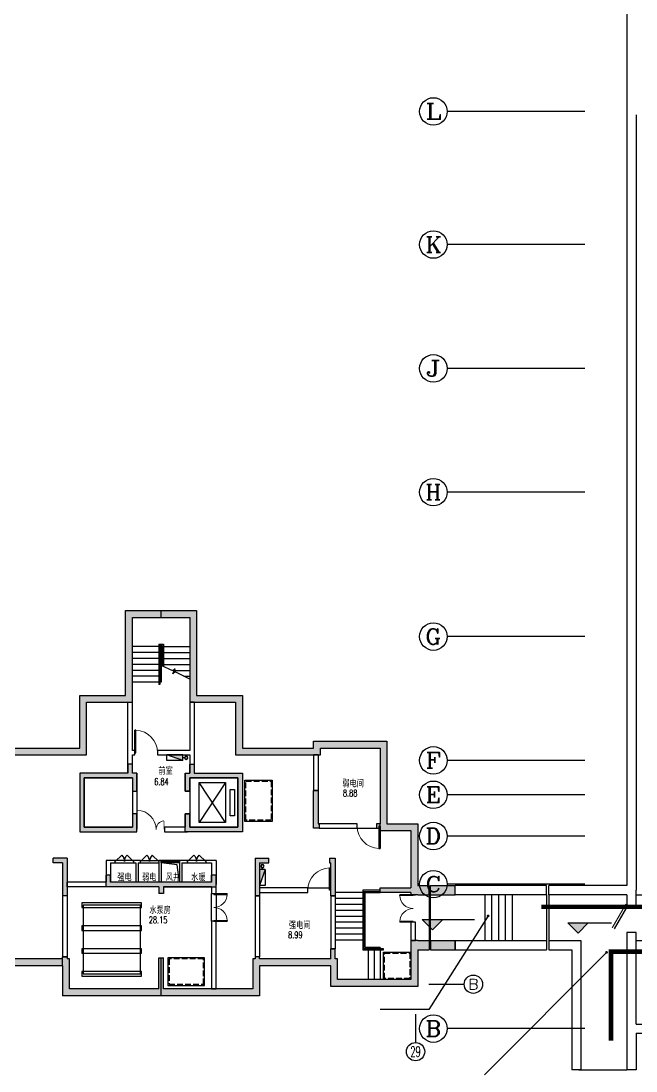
# Model space of a CAD drawing. Extents: x 791398 to 2325386, y -987887 to -518217.
# Drawn here: x 1413369 to 1440194, y -846206 to -800403 of the extents above; entities that cross this region are included whole.
import ezdxf
from ezdxf.enums import TextEntityAlignment as Align

# ---------------------------------------------------------------- set-up
doc = ezdxf.new("R2010")
doc.units = 0
doc.header["$LTSCALE"] = 1000
doc.header["$MEASUREMENT"] = 0
for name, pattern in [('BORDER', [1.75, 0.5, -0.25, 0.5, -0.25, 0, -0.25]), ('DASH', [0.35, 0.25, -0.1]), ('DASHEDX2', [1.5, 1, -0.5])]:
    doc.linetypes.add(name, pattern=pattern)
for name, color, linetype in [('AXIS', 3, 'Continuous'), ('AXIS_TEXT', 7, 'Continuous'), ('DIM_ELEV', 3, 'Continuous'), ('DIM_LEAD', 3, 'Continuous'), ('JPS-J', 6, 'Continuous'), ('JPS-X', 1, 'BORDER'), ('JPS-XHS', 7, 'Continuous'), ('LVTRY', 6, 'Continuous'), ('solid', 253, 'Continuous'), ('SPACE', 7, 'Continuous'), ('STAIR', 9, 'Continuous'), ('STAIRS', 9, 'Continuous'), ('TEXT', 7, 'Continuous'), ('WALL', 8, 'Continuous'), ('wall-jg', 1, 'Continuous'), ('WINDOW', 8, 'Continuous')]:
    doc.layers.add(name, color=color, linetype=linetype)
doc.layers.add('RD-line', color=2, linetype='Continuous', lineweight=0)
doc.styles.add('_TCH_AXIS', font='COMPLEX', dxfattribs={"bigfont": 'GBCBIG'})
doc.styles.add('_TCH_SPACE', font='SIMPLEX', dxfattribs={"bigfont": 'GBCBIG'})
doc.styles.add('COMPLEX', font='COMPLEX')
doc.styles.add('TEXT', font='tjromans.shx', dxfattribs={"width": 0.8, "height": 400, "bigfont": 'tjhztxt.shx'})

# ---------------------------------------------------------------- blocks, each defined once
blk = doc.blocks.new('DXHS')
at = {"layer": 'JPS-XHS'}
blk.add_hatch(color=256, dxfattribs=at).paths.add_polyline_path([(-350, 240), (-350, 0), (350, 0)])
at = {"layer": 'JPS-XHS', "linetype": 'Continuous'}
for p, q in [((-350, 240), (-350, 0)), ((-350, 240), (350, 240)), ((-350, 0), (350, 0)), ((350, 240), (350, 0))]:
    blk.add_line(p, q, dxfattribs=at)
at = {"layer": 'JPS-XHS'}
blk.add_line((-350, 240), (350, 0), dxfattribs=at)
blk = doc.blocks.new('FF')
at = {"linetype": 'Continuous'}
for radius in [75, 60]:
    blk.add_circle((0, 0), radius, dxfattribs=at)
blk = doc.blocks.new('$DorLib2D$00000192')
at = {"color": 0}
blk.add_line((-0.5, 0.125), (0.366, 0.625), dxfattribs=at)
at = {"color": 0, "const_width": 0.0417}
blk.add_lwpolyline([(-0.542, 0.197), (0.324, 0.697)], dxfattribs=at)
blk = doc.blocks.new('_AXISO')
blk.add_circle((0, 0), 0.5)
at = {"layer": 'AXIS_TEXT', "style": 'COMPLEX', "width": 1.041667}
blk.add_attdef('A', text='', height=0.56, dxfattribs=at).set_placement((-0.25, -0.28), (0.25, -0.28), align=Align.FIT)
blk = doc.blocks.new('$DorLib2D$00000025')
at = {"const_width": 0.02}
for points in [[(0.481, -0.001), (0.481, 0.691)], [(-0.481, 0.001), (-0.481, 0.308)]]:
    blk.add_lwpolyline(points, dxfattribs=at)
at = {"lineweight": 13}
for centre, radius, start, end in [((0.505, -0.002), 0.699, 91.9397, 179.7238), ((-0.501, 0.003), 0.307, 359.7899, 85.7508)]:
    blk.add_arc(centre, radius, start, end, dxfattribs=at)
blk = doc.blocks.new('$DorLib2D$00000116')
at = {"color": 0}
for p, q in [((-0.5, 0), (-0.146, 0.354)), ((0.5, 0), (0.146, 0.354))]:
    blk.add_line(p, q, dxfattribs=at)
for centre, start, end in [((-0.5, 0), 0, 45), ((0.5, 0), 135, 180)]:
    blk.add_arc(centre, 0.5, start, end, dxfattribs=at)
blk = doc.blocks.new('$WINLIB2D$00000001')
for p, q in [((-0.5, 0.5), (0.5, 0.5)), ((-0.5, 0.5), (-0.5, -0.5)), ((0.5, 0.167), (-0.5, 0.167)), ((0.5, -0.5), (0.5, 0.5)), ((0.5, -0.167), (-0.5, -0.167)), ((-0.5, -0.5), (0.5, -0.5))]:
    blk.add_line(p, q)
blk = doc.blocks.new('$DorLib2D$00000001')
for p, q in [((0.45, 0.975), (0.5, 0.975)), ((0.45, 0), (0.45, 0.975)), ((0.5, 0), (0.5, 0.975)), ((0.5, 0), (0.45, 0))]:
    blk.add_line(p, q)
at = {"lineweight": 13}
blk.add_arc((0.475, 0), 0.975, 91.4693, 180, dxfattribs=at)
blk = doc.blocks.new('$DorLib2D$00000002')
for p, q in [((-0.5, 0), (-0.5, 0.4875)), ((-0.475, 0.4875), (-0.5, 0.4875)), ((-0.475, 0), (-0.475, 0.4875)), ((0.475, 0), (0.475, 0.4875)), ((0.475, 0.4875), (0.5, 0.4875)), ((0.5, 0), (0.5, 0.4875)), ((-0.5, 0), (-0.475, 0)), ((0.5, 0), (0.475, 0))]:
    blk.add_line(p, q)
at = {"lineweight": 13}
for centre, start, end in [((-0.4875, 0), 0, 88.53072), ((0.4875, 0), 91.46928, 180)]:
    blk.add_arc(centre, 0.4875, start, end, dxfattribs=at)

msp = doc.modelspace()

# ---------------------------------------------------------------- hatches: boundary and pattern name
at = {"layer": 'DIM_ELEV'}
for points in [[(1431317, -840049), (1430867, -839599), (1431767, -839599)], [(1437664, -840199), (1437214, -839749), (1438114, -839749)]]:
    msp.add_hatch(color=256, dxfattribs=at).paths.add_polyline_path(points)
at = {"layer": 'solid'}
for points in [[(1408378, -831820), (1412828, -831820), (1412828, -832120), (1415928, -832120), (1415928, -829820), (1417928, -829820), (1417928, -826120), (1419478, -826120), (1419478, -826420), (1418228, -826420), (1418228, -830120), (1416228, -830120), (1416228, -832420), (1412528, -832420), (1412528, -832120), (1409828, -832120), (1409828, -833820), (1409628, -833820), (1409628, -832120), (1408378, -832120)], [(1426128, -831820), (1426128, -832120), (1423028, -832120), (1423028, -829820), (1421028, -829820), (1421028, -826120), (1419478, -826120), (1419478, -826420), (1420728, -826420), (1420728, -830120), (1422728, -830120), (1422728, -832420), (1426428, -832420), (1426428, -832120), (1429028, -832120), (1429028, -835420), (1428878, -835420), (1428878, -835620), (1429028, -835620), (1429028, -835720), (1430378, -835720), (1430378, -838220), (1429028, -838220), (1429028, -838420), (1430378, -838420), (1430378, -838520), (1430678, -838520), (1431178, -838520), (1431178, -838120), (1430678, -838120), (1430678, -835420), (1429328, -835420), (1429328, -831820)], [(1418228, -833995), (1418428, -833995), (1418428, -833220), (1418228, -833220), (1418228, -832820), (1418028, -832820), (1418028, -833220), (1415928, -833220), (1415928, -835770), (1418428, -835770), (1418428, -834995), (1418228, -834995), (1418228, -835570), (1416128, -835570), (1416128, -833420), (1418228, -833420)], [(1420528, -833995), (1420528, -833220), (1420728, -833220), (1420728, -832820), (1420928, -832820), (1420928, -833220), (1423028, -833220), (1423028, -835770), (1420528, -835770), (1420528, -834995), (1420728, -834995), (1420728, -835570), (1422828, -835570), (1422828, -833420), (1420728, -833420), (1420728, -833995)], [(1426328, -835420), (1426328, -833970), (1426128, -833970), (1426128, -835620), (1426378, -835620), (1426378, -835420)], [(1415378, -836920), (1414778, -836920), (1414778, -837120), (1415178, -837120), (1415178, -838570), (1415378, -838570)], [(1423778, -837120), (1424178, -837120), (1424178, -836920), (1423578, -836920), (1423578, -838570), (1423778, -838570)], [(1426878, -838570), (1427078, -838570), (1427078, -836920), (1426828, -836920), (1426828, -837120), (1426878, -837120)], [(1417278, -837970), (1417278, -837670), (1417078, -837670), (1417078, -838170), (1419378, -838170), (1419378, -838470), (1419578, -838470), (1419578, -838170), (1421878, -838170), (1421878, -837670), (1421678, -837670), (1421678, -837970)], [(1431228, -838120), (1431228, -838520), (1432311, -838520), (1432311, -838120)], [(1430678, -840920), (1431178, -840920), (1431178, -840520), (1430678, -840520), (1430378, -840520), (1430378, -842220), (1427178, -842220), (1427178, -841320), (1427078, -841320), (1427078, -840870), (1426878, -840870), (1426878, -841320), (1423778, -841320), (1423778, -841220), (1423578, -841220), (1423578, -841320), (1423478, -841320), (1423478, -842620), (1419578, -842620), (1419578, -841270), (1419478, -841270), (1419478, -842920), (1423778, -842920), (1423778, -841620), (1426878, -841620), (1426878, -842520), (1430678, -842520)], [(1432311, -840920), (1432311, -840520), (1431228, -840520), (1431228, -840920)], [(1412078, -841320), (1412078, -841620), (1415178, -841620), (1415178, -841320)], [(1419478, -841270), (1419378, -841270), (1419378, -842620), (1415478, -842620), (1415478, -841320), (1415378, -841320), (1415378, -841220), (1415178, -841220), (1415178, -841320), (1415178, -841620), (1415178, -842920), (1419478, -842920)]]:
    msp.add_hatch(color=256, dxfattribs=at).paths.add_polyline_path(points)

# ---------------------------------------------------------------- linework, layer by layer
for p, q in [((1436294, -838520), (1436294, -840520)), ((1436294, -838520), (1436294, -840520)), ((1436394, -838520), (1436394, -840520)), ((1436394, -838520), (1436394, -840520)), ((1437694, -846156), (1439794, -846156)), ((1437694, -846156), (1439794, -846156))]:
    msp.add_line(p, q)
at = {"layer": 'AXIS'}
for p, q in [((1437955, -804349), (1431955, -804349)), ((1437955, -810156), (1431955, -810156)), ((1437955, -815556), (1431955, -815556)), ((1437955, -820956), (1431955, -820956)), ((1437955, -827256), (1431955, -827256)), ((1437955, -832656), (1431955, -832656)), ((1437955, -834156), (1431955, -834156)), ((1437955, -835956), (1431955, -835956)), ((1437955, -838056), (1431955, -838056)), ((1431154, -842420), (1432702, -842420)), ((1430578, -843729), (1430578, -844962)), ((1437955, -844356), (1431955, -844356))]:
    msp.add_line(p, q, dxfattribs=at)
for centre in [(1433102, -842420), (1430578, -845362)]:
    msp.add_circle(centre, 400, dxfattribs=at)
at = {"layer": 'DIM_ELEV'}
for p, q in [((1431317, -840049), (1430867, -839599)), ((1430867, -839599), (1433146, -839599)), ((1431317, -840049), (1431767, -839599)), ((1437664, -840199), (1437214, -839749)), ((1437214, -839749), (1439127, -839749)), ((1437664, -840199), (1438114, -839749))]:
    msp.add_line(p, q, dxfattribs=at)
at = {"layer": 'DIM_LEAD'}
for p, q in [((1433744, -839443), (1431161, -843530)), ((1438908, -841032), (1433582, -846370)), ((1431161, -843530), (1429032, -843530))]:
    msp.add_line(p, q, dxfattribs=at)
at = {"layer": 'DIM_LEAD', "const_width": 60}
for points in [[(1433760, -839417, 1), (1433728, -839468, 1)], [(1438929, -841011, 1), (1438887, -841053, 1)]]:
    msp.add_lwpolyline(points, format="xyb", close=True, dxfattribs=at)
at = {"layer": 'JPS-J'}
for points in [[(1416028, -838870), (1416028, -839070), (1418628, -839070), (1418628, -838870)], [(1418578, -838970), (1416078, -838970), (1416078, -841970), (1418578, -841970)], [(1416028, -839870), (1416028, -840070), (1418628, -840070), (1418628, -839870)], [(1416028, -840870), (1416028, -841070), (1418628, -841070), (1418628, -840870)], [(1416028, -841870), (1416028, -842070), (1418628, -842070), (1418628, -841870)]]:
    msp.add_lwpolyline(points, close=True, dxfattribs=at)
at = {"layer": 'JPS-X', "const_width": 50}
for points in [[(1420503, -832540), (1420428, -832540)], [(1423898, -837345), (1423898, -837420)]]:
    msp.add_lwpolyline(points, dxfattribs=at)
at = {"layer": 'LVTRY'}
msp.add_lwpolyline([(1420278, -837970), (1420180, -837214), (1419478, -837120)], dxfattribs=at)
at = {"layer": 'RD-line', "linetype": 'DASHEDX2', "const_width": 200}
for points in [[(1443461, -839046), (1436068, -839046)], [(1443461, -841002), (1439106, -841002), (1439106, -844878)]]:
    msp.add_lwpolyline(points, dxfattribs=at)
at = {"layer": 'solid'}
for p, q in [((1419478, -826420), (1419478, -826120)), ((1432311, -838520), (1432311, -838120)), ((1432311, -840920), (1432311, -840520)), ((1415178, -841620), (1415178, -841320)), ((1419478, -842920), (1419478, -841270))]:
    msp.add_line(p, q, dxfattribs=at)
at = {"layer": 'STAIR'}
for p, q in [((1419378, -827590), (1419578, -827590)), ((1419378, -827590), (1419378, -829350)), ((1419428, -827640), (1419428, -829350)), ((1419428, -827640), (1419528, -827640)), ((1419528, -827640), (1419528, -828545)), ((1419578, -827590), (1419578, -828568)), ((1419378, -827690), (1418228, -827690)), ((1419378, -827950), (1418228, -827950)), ((1419478, -827690), (1419428, -827690)), ((1419478, -827950), (1419428, -827950)), ((1419478, -827690), (1419478, -828523)), ((1419478, -827690), (1419528, -827690)), ((1419478, -827690), (1419478, -829250)), ((1419478, -827950), (1419528, -827950)), ((1419578, -827690), (1420728, -827690)), ((1419578, -827950), (1420728, -827950)), ((1419378, -828210), (1418228, -828210)), ((1419378, -828470), (1418228, -828470)), ((1419478, -828210), (1419428, -828210)), ((1419478, -828470), (1419428, -828470)), ((1419478, -828210), (1419528, -828210)), ((1419478, -828470), (1419528, -828470)), ((1419988, -828748), (1419478, -828523)), ((1419578, -828210), (1420728, -828210)), ((1419578, -828470), (1420728, -828470)), ((1419378, -828730), (1418228, -828730)), ((1419378, -828990), (1418228, -828990)), ((1419478, -828730), (1419428, -828730)), ((1419478, -828990), (1419428, -828990)), ((1420095, -828667), (1419988, -828748)), ((1419989, -828882), (1420095, -828667)), ((1420096, -828801), (1419989, -828882)), ((1420064, -828730), (1420728, -828730)), ((1420728, -829116), (1420096, -828801)), ((1420474, -828990), (1420728, -828990)), ((1419378, -829250), (1418228, -829250)), ((1419428, -829350), (1419378, -829350)), ((1419478, -829250), (1419428, -829250)), ((1420728, -833995), (1420728, -834995)), ((1422287, -833620), (1421137, -835370)), ((1422287, -835370), (1421137, -833620)), ((1428028, -835620), (1429028, -835620)), ((1418278, -837020), (1417478, -837020)), ((1417478, -837120), (1418278, -837120)), ((1418578, -837020), (1419378, -837020)), ((1418578, -837120), (1419378, -837120)), ((1421428, -837020), (1420628, -837020)), ((1420628, -837120), (1421428, -837120)), ((1421678, -839670), (1421678, -838470)), ((1421878, -838470), (1421878, -839670)), ((1425878, -838220), (1426878, -838220)), ((1428278, -838420), (1427078, -838420)), ((1428378, -838420), (1428328, -838420)), ((1431178, -838520), (1431178, -840520)), ((1431228, -840520), (1431228, -838520)), ((1428278, -838680), (1427078, -838680)), ((1428278, -838940), (1427078, -838940)), ((1428378, -838680), (1428328, -838680)), ((1428378, -838940), (1428328, -838940)), ((1428278, -839200), (1427078, -839200)), ((1428278, -839460), (1427078, -839460)), ((1428378, -839200), (1428328, -839200)), ((1428378, -839460), (1428328, -839460)), ((1428278, -839720), (1427078, -839720)), ((1428278, -839980), (1427078, -839980)), ((1428378, -839720), (1428328, -839720)), ((1428378, -839980), (1428328, -839980)), ((1428278, -840240), (1427078, -840240)), ((1428378, -840240), (1428328, -840240)), ((1428278, -840500), (1427078, -840500)), ((1428378, -840500), (1428328, -840500)), ((1428508, -840820), (1428508, -840870)), ((1428508, -840920), (1428508, -842220)), ((1428768, -840820), (1428768, -840870)), ((1428768, -840920), (1428768, -842220)), ((1429028, -840820), (1429028, -840870)), ((1429028, -840920), (1429028, -842220))]:
    msp.add_line(p, q, dxfattribs=at)
for points in [[(1424328, -835320), (1423128, -835320), (1423128, -833520), (1424328, -833520)], [(1421137, -835370), (1421137, -833620), (1422287, -833620), (1422287, -835370)], [(1422487, -835070), (1422487, -833920), (1422687, -833920), (1422687, -835070)], [(1419778, -841270), (1419778, -842470), (1421378, -842470), (1421378, -841270)], [(1430378, -841020), (1430378, -842220), (1429178, -842220), (1429178, -841020)]]:
    msp.add_lwpolyline(points, close=True, dxfattribs=at)
at = {"layer": 'STAIR', "linetype": 'DASH'}
for points in [[(1424278, -835270), (1423178, -835270), (1423178, -833570), (1424278, -833570)], [(1419828, -841320), (1419828, -842420), (1421328, -842420), (1421328, -841320)], [(1430328, -841070), (1430328, -842170), (1429228, -842170), (1429228, -841070)]]:
    msp.add_lwpolyline(points, close=True, dxfattribs=at)
at = {"layer": 'STAIR'}
for points in [[(1429028, -838320), (1428278, -838320), (1428278, -840920), (1429178, -840920), (1429178, -840870), (1428328, -840870), (1428328, -838370), (1429028, -838370)], [(1429028, -840820), (1428378, -840820), (1428378, -838420), (1429028, -838420)]]:
    msp.add_lwpolyline(points, dxfattribs=at)
at = {"layer": 'STAIRS'}
for p, q in [((1433594, -838520), (1433594, -840520)), ((1433894, -838520), (1433894, -840520)), ((1434194, -838520), (1434194, -840520)), ((1434494, -838520), (1434494, -840520)), ((1434794, -838520), (1434794, -840520)), ((1440194, -838520), (1440794, -838520)), ((1440194, -840520), (1440794, -840520))]:
    msp.add_line(p, q, dxfattribs=at)
at = {"layer": 'WALL'}
for p, q in [((1439794, -791160), (1439794, -804349)), ((1439794, -804349), (1439794, -838120)), ((1440194, -804499), (1440194, -838320)), ((1418028, -832320), (1418028, -830120)), ((1418028, -830120), (1418228, -830120)), ((1418228, -832220), (1418228, -830120)), ((1420728, -830120), (1420728, -832220)), ((1420928, -830120), (1420728, -830120)), ((1420928, -830120), (1420928, -832320)), ((1418328, -832220), (1418228, -832220)), ((1418328, -832420), (1418328, -832220)), ((1420728, -832220), (1419328, -832220)), ((1419328, -832220), (1419328, -832420)), ((1418028, -833220), (1418028, -832320)), ((1418228, -833220), (1418228, -832420)), ((1418228, -832420), (1418328, -832420)), ((1419328, -832420), (1420728, -832420)), ((1420728, -832420), (1420728, -833220)), ((1420928, -832320), (1420928, -833220)), ((1426128, -832420), (1426128, -833970)), ((1426328, -832420), (1426128, -832420)), ((1426328, -832420), (1426328, -833970)), ((1415928, -833220), (1415928, -835770)), ((1418028, -833220), (1415928, -833220)), ((1416128, -833420), (1416128, -835570)), ((1418128, -833420), (1416128, -833420)), ((1418228, -833420), (1418128, -833420)), ((1418428, -833220), (1418228, -833220)), ((1418228, -833420), (1418228, -835570)), ((1418428, -833220), (1418428, -835570)), ((1420528, -833220), (1420728, -833220)), ((1420528, -833220), (1420528, -833995)), ((1420728, -833420), (1420828, -833420)), ((1420728, -833995), (1420728, -833420)), ((1420828, -833420), (1422828, -833420)), ((1420928, -833220), (1423028, -833220)), ((1422828, -833420), (1422828, -835570)), ((1423028, -833220), (1423028, -835770)), ((1420528, -833995), (1420728, -833995)), ((1426328, -833970), (1426128, -833970)), ((1420728, -834995), (1420528, -834995)), ((1420528, -834995), (1420528, -835570)), ((1420728, -835570), (1420728, -834995)), ((1428028, -835420), (1426378, -835420)), ((1426378, -835420), (1426378, -835620)), ((1428028, -835620), (1428028, -835420)), ((1429028, -835620), (1429028, -835420)), ((1415928, -835770), (1418336, -835770)), ((1416128, -835570), (1418228, -835570)), ((1418328, -835770), (1418428, -835770)), ((1418428, -835770), (1418428, -835570)), ((1420528, -835570), (1419628, -835570)), ((1419628, -835570), (1419628, -835770)), ((1419628, -835770), (1420628, -835770)), ((1423028, -835770), (1420620, -835770)), ((1422828, -835570), (1420728, -835570)), ((1426378, -835620), (1428028, -835620)), ((1417478, -837020), (1417078, -837020)), ((1417078, -837020), (1417078, -837970)), ((1417278, -837120), (1417478, -837120)), ((1417278, -837120), (1417278, -837970)), ((1417478, -837120), (1417478, -837020)), ((1418378, -837020), (1418278, -837020)), ((1418278, -837020), (1418278, -837120)), ((1418278, -837120), (1418378, -837120)), ((1418578, -837020), (1418378, -837020)), ((1418378, -837120), (1418378, -837970)), ((1418478, -837120), (1418478, -837970)), ((1418478, -837120), (1418578, -837120)), ((1418578, -837120), (1418578, -837020)), ((1419478, -837020), (1419378, -837020)), ((1419378, -837020), (1419378, -837120)), ((1419378, -837120), (1419378, -837970)), ((1419478, -837120), (1419478, -837020)), ((1419478, -837120), (1419478, -837970)), ((1420628, -837020), (1420278, -837020)), ((1420278, -837020), (1420278, -837120)), ((1420278, -837120), (1420278, -837970)), ((1420378, -837120), (1420628, -837120)), ((1420378, -837120), (1420378, -837970)), ((1420628, -837120), (1420628, -837020)), ((1421878, -837020), (1421428, -837020)), ((1421428, -837020), (1421428, -837120)), ((1421428, -837120), (1421678, -837120)), ((1421678, -837120), (1421678, -837970)), ((1421878, -837020), (1421878, -838070)), ((1417078, -837970), (1415378, -837970)), ((1415378, -838170), (1415378, -837970)), ((1417178, -838170), (1415378, -838170)), ((1418378, -838170), (1417178, -838170)), ((1418378, -837970), (1417278, -837970)), ((1419378, -838170), (1418378, -838170)), ((1419378, -837970), (1418478, -837970)), ((1419378, -838170), (1419378, -838470)), ((1419378, -838170), (1419378, -838170)), ((1420278, -837970), (1419478, -837970)), ((1419478, -837970), (1419478, -837970)), ((1420278, -838170), (1419578, -838170)), ((1419578, -838170), (1419578, -838470)), ((1421678, -838170), (1420278, -838170)), ((1421678, -837970), (1420378, -837970)), ((1421678, -838170), (1421678, -838470)), ((1421878, -838470), (1421878, -838070)), ((1436294, -838120), (1432311, -838120)), ((1432311, -838520), (1432311, -838120)), ((1436294, -838520), (1436294, -838120)), ((1439794, -838120), (1436394, -838120)), ((1436394, -838520), (1436394, -838120)), ((1415178, -838570), (1415178, -841220)), ((1415378, -838570), (1415178, -838570)), ((1415378, -838570), (1415378, -841220)), ((1419578, -838470), (1419378, -838470)), ((1421678, -838470), (1421878, -838470)), ((1423578, -838570), (1423578, -841220)), ((1423778, -838570), (1423578, -838570)), ((1425878, -838220), (1423778, -838220)), ((1423778, -838220), (1423778, -838420)), ((1423778, -838420), (1425878, -838420)), ((1423778, -838570), (1423778, -841220)), ((1425878, -838420), (1425878, -838220)), ((1426878, -838420), (1426878, -838220)), ((1426878, -838570), (1426878, -840870)), ((1427078, -838570), (1426878, -838570)), ((1427078, -838570), (1427078, -840870)), ((1430378, -838520), (1430578, -838520)), ((1436294, -838520), (1432311, -838520)), ((1439794, -838520), (1436394, -838520)), ((1439794, -838520), (1439794, -838970)), ((1440194, -838970), (1440194, -838320)), ((1439794, -838970), (1440194, -838970)), ((1421878, -839670), (1421678, -839670)), ((1421678, -839670), (1421678, -842620)), ((1421878, -842620), (1421878, -839670)), ((1430578, -839720), (1430378, -839720)), ((1430378, -839720), (1430378, -840520)), ((1430578, -840520), (1430578, -839720)), ((1440194, -840170), (1439794, -840170)), ((1439794, -840170), (1439794, -844356)), ((1440194, -844156), (1440194, -840170)), ((1427078, -840870), (1426878, -840870)), ((1430378, -840520), (1430578, -840520)), ((1432311, -840520), (1436294, -840520)), ((1432311, -840520), (1432311, -840920)), ((1432311, -840920), (1436294, -840920)), ((1436294, -840520), (1436294, -840920)), ((1436394, -840520), (1437794, -840520)), ((1436394, -840520), (1436394, -840920)), ((1436394, -840920), (1437394, -840920)), ((1437394, -840920), (1437394, -846156)), ((1437794, -840520), (1437794, -846156)), ((1415378, -841220), (1415178, -841220)), ((1423778, -841220), (1423578, -841220)), ((1421678, -842620), (1421878, -842620)), ((1439794, -844356), (1439794, -846156)), ((1440194, -844156), (1445794, -844156)), ((1440194, -844556), (1445394, -844556)), ((1440194, -844556), (1440194, -846156)), ((1437794, -846156), (1437394, -846156)), ((1440194, -846156), (1439794, -846156))]:
    msp.add_line(p, q, dxfattribs=at)
at = {"layer": 'wall-jg'}
for p, q in [((1417928, -829820), (1417928, -826120)), ((1417928, -826120), (1421028, -826120)), ((1421028, -826120), (1421028, -829820)), ((1418228, -830120), (1418228, -826420)), ((1418228, -826420), (1420728, -826420)), ((1420728, -826420), (1420728, -830120)), ((1415928, -829820), (1417928, -829820)), ((1415928, -832120), (1415928, -829820)), ((1421028, -829820), (1423028, -829820)), ((1423028, -829820), (1423028, -832120)), ((1416228, -832420), (1416228, -830120)), ((1416228, -830120), (1418228, -830120)), ((1420728, -830120), (1422728, -830120)), ((1422728, -830120), (1422728, -832420)), ((1412828, -832120), (1415928, -832120)), ((1423028, -832120), (1426128, -832120)), ((1426128, -831820), (1429328, -831820)), ((1426128, -832120), (1426128, -831820)), ((1426428, -832420), (1426428, -832120)), ((1426428, -832120), (1429028, -832120)), ((1429028, -832120), (1429028, -835420)), ((1429328, -831820), (1429328, -835420)), ((1412528, -832420), (1416228, -832420)), ((1422728, -832420), (1426428, -832420)), ((1426128, -833970), (1426328, -833970)), ((1426128, -835620), (1426128, -833970)), ((1426328, -833970), (1426328, -835420)), ((1426328, -835420), (1426378, -835420)), ((1426378, -835420), (1426378, -835620)), ((1429328, -835420), (1430678, -835420)), ((1430678, -835420), (1430678, -838120)), ((1426378, -835620), (1426128, -835620)), ((1429028, -835620), (1429028, -835720)), ((1429028, -835720), (1430378, -835720)), ((1430378, -835720), (1430378, -838220)), ((1414778, -837120), (1414778, -836920)), ((1415378, -836920), (1414778, -836920)), ((1415178, -837120), (1414778, -837120)), ((1415178, -837120), (1415178, -838570)), ((1415378, -836920), (1415378, -838570)), ((1423578, -836920), (1423578, -838570)), ((1423578, -836920), (1424178, -836920)), ((1423778, -837120), (1424178, -837120)), ((1423778, -837120), (1423778, -838570)), ((1424178, -837120), (1424178, -836920)), ((1426828, -836920), (1426828, -837120)), ((1426828, -836920), (1427078, -836920)), ((1426828, -837120), (1426878, -837120)), ((1426878, -838570), (1426878, -837120)), ((1427078, -836920), (1427078, -838570)), ((1417278, -837670), (1417078, -837670)), ((1417078, -838170), (1417078, -837670)), ((1417278, -837970), (1417278, -837670)), ((1421678, -837970), (1421678, -837670)), ((1421878, -837670), (1421678, -837670)), ((1421878, -838170), (1421878, -837670)), ((1419378, -838170), (1417078, -838170)), ((1421678, -837970), (1417278, -837970)), ((1419378, -838170), (1419378, -838470)), ((1419578, -838170), (1419578, -838470)), ((1419578, -838170), (1421878, -838170)), ((1430678, -838120), (1431178, -838120)), ((1431178, -838520), (1431178, -838120)), ((1431228, -838520), (1431228, -838120)), ((1431228, -838120), (1432311, -838120)), ((1415378, -838570), (1415178, -838570)), ((1419578, -838470), (1419378, -838470)), ((1423578, -838570), (1423778, -838570)), ((1426878, -838570), (1427078, -838570)), ((1429028, -838220), (1430378, -838220)), ((1429028, -838420), (1429028, -838220)), ((1430378, -838420), (1429028, -838420)), ((1430378, -838420), (1430378, -838520)), ((1430678, -838520), (1430378, -838520)), ((1430678, -838520), (1431178, -838520)), ((1431228, -838520), (1432311, -838520)), ((1426878, -841320), (1426878, -840870)), ((1426878, -840870), (1427078, -840870)), ((1427078, -841320), (1427078, -840870)), ((1430678, -840520), (1430378, -840520)), ((1430378, -840520), (1430378, -842220)), ((1430678, -840520), (1430478, -840520)), ((1430678, -840520), (1431178, -840520)), ((1430678, -840920), (1431178, -840920)), ((1430678, -840920), (1430678, -842520)), ((1431178, -840520), (1431178, -840920)), ((1431228, -840520), (1431228, -840920)), ((1431228, -840520), (1432311, -840520)), ((1431228, -840920), (1432311, -840920)), ((1415178, -841320), (1412078, -841320)), ((1415178, -841320), (1415178, -841270)), ((1415478, -841320), (1415378, -841320)), ((1415478, -842620), (1415478, -841320)), ((1419378, -842620), (1419378, -841270)), ((1419378, -841270), (1419578, -841270)), ((1419578, -842620), (1419578, -841270)), ((1423478, -841320), (1423478, -842620)), ((1423578, -841320), (1423478, -841320)), ((1426878, -841320), (1423778, -841320)), ((1427178, -841320), (1427078, -841320)), ((1427178, -842220), (1427178, -841320)), ((1415178, -841620), (1412078, -841620)), ((1415178, -841620), (1415178, -842920)), ((1423778, -841620), (1423778, -842920)), ((1426878, -841620), (1423778, -841620)), ((1426878, -842520), (1426878, -841620)), ((1430378, -842220), (1427178, -842220)), ((1419378, -842620), (1415478, -842620)), ((1423478, -842620), (1419578, -842620)), ((1430678, -842520), (1426878, -842520)), ((1423778, -842920), (1415178, -842920))]:
    msp.add_line(p, q, dxfattribs=at)
for points in [[(1418228, -833995), (1418428, -833995), (1418428, -833220), (1418228, -833220), (1418228, -832820), (1418028, -832820), (1418028, -833220), (1415928, -833220), (1415928, -835770), (1418428, -835770), (1418428, -834995), (1418228, -834995), (1418228, -835570), (1416128, -835570), (1416128, -833420), (1418228, -833420), (1418228, -833995)], [(1420528, -833995), (1420528, -833220), (1420728, -833220), (1420728, -832820), (1420928, -832820), (1420928, -833220), (1423028, -833220), (1423028, -835770), (1420528, -835770), (1420528, -834995), (1420728, -834995), (1420728, -835570), (1422828, -835570), (1422828, -833420), (1420728, -833420), (1420728, -833995), (1420528, -833995)], [(1429028, -835420), (1428878, -835420), (1428878, -835620), (1429028, -835620)], [(1415178, -841320), (1415178, -841220), (1415378, -841220), (1415378, -841320)], [(1423778, -841320), (1423778, -841220), (1423578, -841220), (1423578, -841320)]]:
    msp.add_lwpolyline(points, dxfattribs=at)
at = {"layer": 'WINDOW', "linetype": 'DASH'}
for p, q in [((1420728, -833995), (1420528, -833995)), ((1420528, -834995), (1420728, -834995))]:
    msp.add_line(p, q, dxfattribs=at)

# ---------------------------------------------------------------- block references
at = {"layer": 'AXIS'}
ref = msp.add_blockref('_AXISO', (1431355, -804349), dxfattribs=dict(at, xscale=1200, yscale=1200, zscale=1200))
ref.add_attrib('A', 'L', dxfattribs={"layer": 'AXIS_TEXT', "height": 679, "style": '_TCH_AXIS', "width": 1.4}).set_placement((1431015, -804688), (1431694, -804688), align=Align.FIT)
ref = msp.add_blockref('_AXISO', (1431355, -810156), dxfattribs=dict(at, xscale=1200, yscale=1200, zscale=1200))
ref.add_attrib('A', 'K', dxfattribs={"layer": 'AXIS_TEXT', "height": 679, "style": '_TCH_AXIS', "width": 1.105263}).set_placement((1431015, -810495), (1431694, -810495), align=Align.FIT)
ref = msp.add_blockref('_AXISO', (1431355, -815556), dxfattribs=dict(at, xscale=1200, yscale=1200, zscale=1200))
ref.add_attrib('A', 'J', dxfattribs={"layer": 'AXIS_TEXT', "height": 679, "style": '_TCH_AXIS', "width": 1.909091}).set_placement((1431015, -815895), (1431694, -815895), align=Align.FIT)
ref = msp.add_blockref('_AXISO', (1431355, -820956), dxfattribs=dict(at, xscale=1200, yscale=1200, zscale=1200))
ref.add_attrib('A', 'H', dxfattribs={"layer": 'AXIS_TEXT', "height": 679, "style": '_TCH_AXIS', "width": 1.05}).set_placement((1431015, -821295), (1431694, -821295), align=Align.FIT)
ref = msp.add_blockref('_AXISO', (1431355, -827256), dxfattribs=dict(at, xscale=1200, yscale=1200, zscale=1200))
ref.add_attrib('A', 'G', dxfattribs={"layer": 'AXIS_TEXT', "height": 679, "style": '_TCH_AXIS', "width": 1.166667}).set_placement((1431015, -827595), (1431694, -827595), align=Align.FIT)
ref = msp.add_blockref('_AXISO', (1431355, -832656), dxfattribs=dict(at, xscale=1200, yscale=1200, zscale=1200))
ref.add_attrib('A', 'F', dxfattribs={"layer": 'AXIS_TEXT', "height": 679, "style": '_TCH_AXIS', "width": 1.3125}).set_placement((1431015, -832995), (1431694, -832995), align=Align.FIT)
ref = msp.add_blockref('_AXISO', (1431355, -834156), dxfattribs=dict(at, xscale=1200, yscale=1200, zscale=1200))
ref.add_attrib('A', 'E', dxfattribs={"layer": 'AXIS_TEXT', "height": 679, "style": '_TCH_AXIS', "width": 1.3125}).set_placement((1431015, -834495), (1431694, -834495), align=Align.FIT)
ref = msp.add_blockref('_AXISO', (1431355, -835956), dxfattribs=dict(at, xscale=1200, yscale=1200, zscale=1200))
ref.add_attrib('A', 'D', dxfattribs={"layer": 'AXIS_TEXT', "height": 679, "style": '_TCH_AXIS', "width": 1.235294}).set_placement((1431015, -836295), (1431694, -836295), align=Align.FIT)
ref = msp.add_blockref('_AXISO', (1431355, -838056), dxfattribs=dict(at, xscale=1200, yscale=1200, zscale=1200))
ref.add_attrib('A', 'C', dxfattribs={"layer": 'AXIS_TEXT', "height": 679, "style": '_TCH_AXIS', "width": 1.4}).set_placement((1431015, -838395), (1431694, -838395), align=Align.FIT)
ref = msp.add_blockref('_AXISO', (1431355, -844356), dxfattribs=dict(at, xscale=1200, yscale=1200, zscale=1200))
ref.add_attrib('A', 'B', dxfattribs={"layer": 'AXIS_TEXT', "height": 679, "style": '_TCH_AXIS', "width": 1.235294}).set_placement((1431015, -844695), (1431694, -844695), align=Align.FIT)
at = {"layer": 'JPS-X', "xscale": -1}
msp.add_blockref('FF', (1420578, -832540), dxfattribs=at)
at = {"layer": 'JPS-X', "xscale": -1, "rotation": 90}
msp.add_blockref('FF', (1423898, -837270), dxfattribs=at)
at = {"layer": 'JPS-XHS'}
for p, rotation in [((1420078, -832420), 180), ((1423778, -837770), 270)]:
    msp.add_blockref('DXHS', p, dxfattribs=dict(at, rotation=rotation))
at = {"layer": 'WINDOW'}
for name, p, xscale, yscale, zscale in [('$DorLib2D$00000001', (1418828, -832320), -1000, 1000, -1000), ('$DorLib2D$00000025', (1419028, -835670), -1200, 1200, -1200)]:
    msp.add_blockref(name, p, dxfattribs=dict(at, xscale=xscale, yscale=yscale, zscale=zscale))
for name, p, xscale, yscale, zscale, rotation in [('$DorLib2D$00000001', (1428528, -835520), 1000, -1000, 1000, 1.502661753444719e-09), ('$DorLib2D$00000116', (1417878, -837070), 800, -800, 800, 180), ('$DorLib2D$00000116', (1418978, -837070), -800, -800, -800, 180), ('$DorLib2D$00000116', (1421028, -837070), 800, -800, 800, 180), ('$WINLIB2D$00000001', (1419878, -837070), 800, 100, 800, 180), ('$DorLib2D$00000001', (1426378, -838320), 1000, 1000, 1000, 1.504001458494747e-09), ('$DorLib2D$00000002', (1421778, -839070), -1200, 1200, -1200, 270.000000000003), ('$DorLib2D$00000002', (1430478, -839120), 1200, -1200, 1200, 269.9999999990729), ('$DorLib2D$00000192', (1439994, -839570), 1200, -1200, 1200, 269.9999999999138)]:
    msp.add_blockref(name, p, dxfattribs=dict(at, xscale=xscale, yscale=yscale, zscale=zscale, rotation=rotation))

# ---------------------------------------------------------------- texts
at = {"layer": 'AXIS_TEXT', "style": '_TCH_AXIS'}
for s, height, width, p, p2 in [('B', 453, 1.235294, (1432876, -842646), (1433328, -842646)), ('29', 452.5, 0.617647, (1430352, -845589), (1430804, -845589))]:
    msp.add_text(s, height=height, dxfattribs=dict(at, width=width)).set_placement(p, p2, align=Align.FIT)
at = {"layer": 'SPACE', "style": '_TCH_SPACE', "width": 0.705882}
for s, p in [('6.84', (1419183, -833735)), ('8.88', (1427412, -834234)), ('28.15', (1418944, -839764)), ('8.99', (1425019, -840415))]:
    msp.add_text(s, height=297.5, dxfattribs=at).set_placement(p)
at = {"layer": 'TEXT', "style": 'TEXT', "width": 0.8}
for s, p in [('前室', (1419360, -833275)), ('弱电间', (1427386, -833829)), ('强电', (1417571, -837921)), ('弱电', (1418650, -837921)), ('风井', (1419685, -837921)), ('水暖', (1420792, -837921)), ('水泵房', (1418969, -839355)), ('强电间', (1425056, -840008))]:
    msp.add_text(s, height=300, dxfattribs=at).set_placement(p)

doc.saveas('drawing.dxf')
